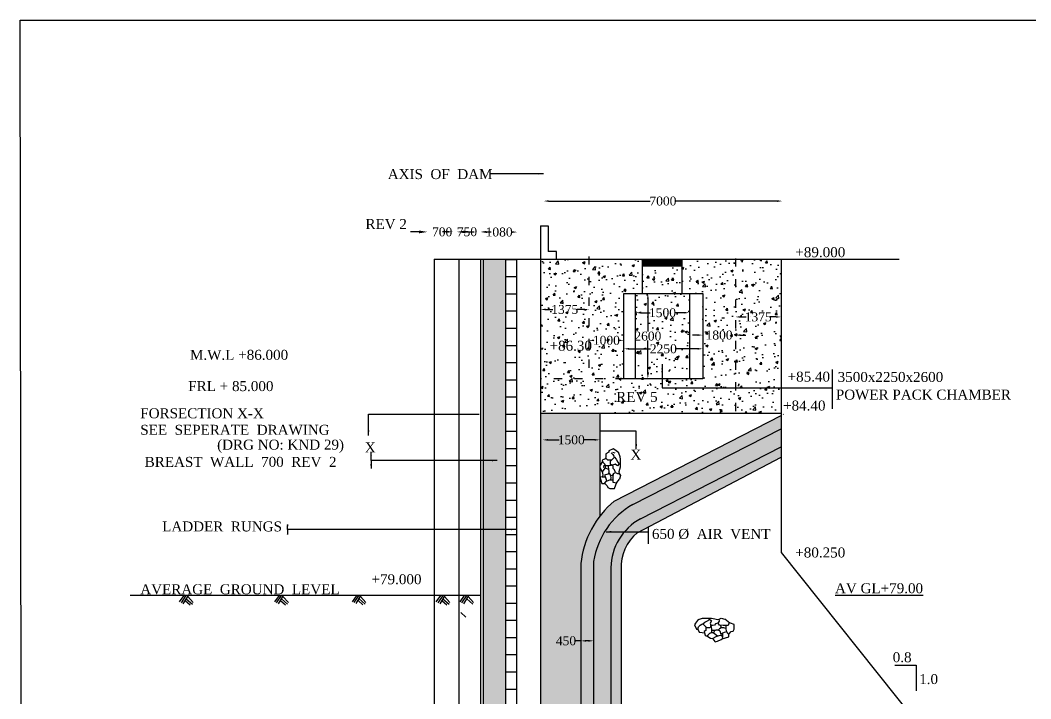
# Model space of a CAD drawing. Header units: millimetres. Extents: x 2343 to 98395, y -428 to 60462.
# Drawn here: x 2343 to 31739, y 40716 to 60462 of the extents above; entities that cross this region are included whole.
import ezdxf

# ---------------------------------------------------------------- set-up
doc = ezdxf.new("R2010")
doc.units = ezdxf.units.MM
doc.header["$MEASUREMENT"] = 0
doc.header["$PDMODE"] = 66
doc.header["$PDSIZE"] = 170
doc.linetypes.add('ACAD_ISO03W100', pattern=[30, 12, -18])
for name, color, linetype in [('DIM', 5, 'Continuous'), ('DOT LINE', 3, 'ACAD_ISO03W100'), ('DWG. LINE', 1, 'Continuous'), ('HATCH', 2, 'Continuous'), ('TEXT', 7, 'Continuous')]:
    doc.layers.add(name, color=color, linetype=linetype)
doc.layers.add('TITLE', color=7, linetype='Continuous', lineweight=30)
doc.styles.get("Standard").update_dxf_attribs({"font": 'times.ttf', "height": 260})
doc.dimstyles.get("Standard").update_dxf_attribs({"dimtxt": 260, "dimasz": 150, "dimexe": 0.18, "dimexo": 0.0625, "dimgap": 0.09, "dimtad": 0, "dimtih": 1, "dimtoh": 1, "dimdec": 1, "dimzin": 0, "dimdsep": 46, "dimtxsty": 'Standard', "dimcen": 0.09, "dimse1": 1, "dimse2": 1, "dimclrd": 5, "dimclre": 5, "dimclrt": 4, "dimadec": 0, "dimazin": 0, "dimtfac": 1, "dimtdec": 1, "dimtofl": 0, "dimtmove": 0, "dimatfit": 3, "dimfxl": 0, "dimtolj": 1, "dimtzin": 0, "dimarcsym": 0})
pattern_1 = [(50, (0, 0), (717.26, -62.752), [75, -825]), (355, (0, 0), (-138.751, 752.192), [60, -660]), (100.4514, (59.8, -5.2), (578.509, 689.4395), [63.74, -701.142]), (46.1842, (0, 200), (1067.241, -165.519), [112.5, -1237.5]), (96.6356, (88.9, 186.2), (934.663, 974.118), [95.61, -1051.713]), (351.1842, (0, 200), (934.662, 974.119), [90, -990]), (21, (100, 150), (596.907, -402.619), [75, -825]), (326, (100, 150), (243.315, 725.15), [60, -660]), (71.4514, (149.74, 116.45), (840.223, 322.5305), [63.74, -701.142]), (37.5, (0, 0), (12.1599, 332.8939), [0, -652, 0, -670, 0, -662.5]), (7.5, (0, 0), (263.0695, 394.4117), [0, -382, 0, -637, 0, -252.5]), (327.5, (-223, 0), (533.8224, -22.5549), [0, -250, 0, -780, 0, -1035]), (317.5, (-323, 0), (583.186, 100.105), [0, -325, 0, -518, 0, -735])]

# ---------------------------------------------------------------- blocks, each defined once
blk = doc.blocks.new('*D3')
at = {"layer": 'Defpoints', "color": 0}
for p in [(15747, 54307), (15747, 54297), (16801, 54307)]:
    blk.add_point(p, dxfattribs=at)
at = {"layer": 'DIM', "color": 5, "lineweight": -2}
for p, q in [((15897, 54297), (15919, 54297)), ((16651, 54297), (16629, 54297))]:
    blk.add_line(p, q, dxfattribs=at)
at = {"layer": 'DIM', "color": 5}
for points in [[(15897, 54322), (15897, 54272), (15747, 54297)], [(16651, 54322), (16651, 54272), (16801, 54297)]]:
    blk.add_solid(points, dxfattribs=at)
at = {"layer": 'DIM', "color": 4, "insert": (16274, 54297), "char_height": 260, "attachment_point": 5}
blk.add_mtext('\\A1;1080', dxfattribs=at)
blk = doc.blocks.new('*D4')
at = {"layer": 'Defpoints', "color": 0}
for p in [(14928, 54305), (14928, 54297), (15747, 54297)]:
    blk.add_point(p, dxfattribs=at)
at = {"layer": 'DIM', "color": 5, "lineweight": -2}
for p, q in [((14778, 54305), (14628, 54305)), ((15897, 54305), (16047, 54305))]:
    blk.add_line(p, q, dxfattribs=at)
at = {"layer": 'DIM', "color": 5}
for points in [[(14778, 54330), (14778, 54280), (14928, 54305)], [(15897, 54330), (15897, 54280), (15747, 54305)]]:
    blk.add_solid(points, dxfattribs=at)
at = {"layer": 'DIM', "color": 4, "insert": (15338, 54305), "char_height": 260, "attachment_point": 5}
blk.add_mtext('\\A1;750', dxfattribs=at)
blk = doc.blocks.new('*D5')
at = {"layer": 'Defpoints', "color": 0}
for p in [(14191, 54301), (14191, 54297), (15043, 54297)]:
    blk.add_point(p, dxfattribs=at)
at = {"layer": 'DIM', "color": 5, "lineweight": -2}
for p, q in [((13941, 54301), (13691, 54301)), ((15293, 54301), (15543, 54301))]:
    blk.add_line(p, q, dxfattribs=at)
at = {"layer": 'DIM', "color": 5}
for points in [[(13941, 54343), (13941, 54259), (14191, 54301)], [(15293, 54343), (15293, 54259), (15043, 54301)]]:
    blk.add_solid(points, dxfattribs=at)
at = {"layer": 'DIM', "color": 4, "insert": (14617, 54301), "char_height": 260, "attachment_point": 5}
blk.add_mtext('\\A1;700', dxfattribs=at)
blk = doc.blocks.new('*D13')
at = {"layer": 'Defpoints', "color": 0}
for p in [(17567, 55199), (24510, 55199), (24510, 55199)]:
    blk.add_point(p, dxfattribs=at)
at = {"layer": 'DIM', "color": 5, "lineweight": -2}
for p, q in [((17717, 55199), (20669, 55199)), ((24360, 55199), (21409, 55199))]:
    blk.add_line(p, q, dxfattribs=at)
at = {"layer": 'DIM', "color": 5}
for points in [[(17717, 55224), (17717, 55174), (17567, 55199)], [(24360, 55224), (24360, 55174), (24510, 55199)]]:
    blk.add_solid(points, dxfattribs=at)
at = {"layer": 'DIM', "color": 4, "insert": (21039, 55199), "char_height": 260, "attachment_point": 5}
blk.add_mtext('\\A1;7000', dxfattribs=at)
blk = doc.blocks.new('*D25')
at = {"layer": 'Defpoints', "color": 0}
for p in [(18648, 42402), (18648, 42402), (19023, 42402)]:
    blk.add_point(p, dxfattribs=at)
at = {"layer": 'DIM', "color": 5, "lineweight": -2}
for p, q in [((18648, 42402), (18498, 42402)), ((18873, 42402), (18798, 42402))]:
    blk.add_line(p, q, dxfattribs=at)
at = {"layer": 'DIM', "color": 5}
for points in [[(18798, 42427), (18798, 42377), (18648, 42402)], [(18873, 42427), (18873, 42377), (19023, 42402)]]:
    blk.add_solid(points, dxfattribs=at)
at = {"layer": 'DIM', "color": 4, "insert": (18219, 42402), "char_height": 260, "attachment_point": 5}
blk.add_mtext('\\A1;450', dxfattribs=at)
blk = doc.blocks.new('*D26')
at = {"layer": 'Defpoints', "color": 0}
for p in [(17542, 48250), (19203, 48250), (19203, 48250)]:
    blk.add_point(p, dxfattribs=at)
at = {"layer": 'DIM', "color": 5, "lineweight": -2}
for p, q in [((17692, 48250), (18018, 48250)), ((19053, 48250), (18727, 48250))]:
    blk.add_line(p, q, dxfattribs=at)
at = {"layer": 'DIM', "color": 5}
for points in [[(17692, 48275), (17692, 48225), (17542, 48250)], [(19053, 48275), (19053, 48225), (19203, 48250)]]:
    blk.add_solid(points, dxfattribs=at)
at = {"layer": 'DIM', "color": 4, "insert": (18372, 48250), "char_height": 260, "attachment_point": 5}
blk.add_mtext('\\A1;1500', dxfattribs=at)
blk = doc.blocks.new('*D27')
at = {"layer": 'Defpoints', "color": 0}
for p in [(17478, 52044), (18885, 52044), (18885, 52044)]:
    blk.add_point(p, dxfattribs=at)
at = {"layer": 'DIM', "color": 5, "lineweight": -2}
for p, q in [((17628, 52044), (17832, 52044)), ((18735, 52044), (18530, 52044))]:
    blk.add_line(p, q, dxfattribs=at)
at = {"layer": 'DIM', "color": 5}
for points in [[(17628, 52069), (17628, 52019), (17478, 52044)], [(18735, 52069), (18735, 52019), (18885, 52044)]]:
    blk.add_solid(points, dxfattribs=at)
at = {"layer": 'DIM', "color": 4, "insert": (18181, 52044), "char_height": 260, "attachment_point": 5}
blk.add_mtext('\\A1;1375', dxfattribs=at)
blk = doc.blocks.new('*D28')
at = {"layer": 'Defpoints', "color": 0}
for p in [(18885, 51146), (19903, 51146), (19903, 51146)]:
    blk.add_point(p, dxfattribs=at)
at = {"layer": 'DIM', "color": 5, "lineweight": -2}
for p, q in [((19035, 51146), (19039, 51146)), ((19753, 51146), (19749, 51146))]:
    blk.add_line(p, q, dxfattribs=at)
at = {"layer": 'DIM', "color": 5}
for points in [[(19035, 51171), (19035, 51121), (18885, 51146)], [(19753, 51171), (19753, 51121), (19903, 51146)]]:
    blk.add_solid(points, dxfattribs=at)
at = {"layer": 'DIM', "color": 4, "insert": (19394, 51146), "char_height": 260, "attachment_point": 5}
blk.add_mtext('\\A1;1000', dxfattribs=at)
blk = doc.blocks.new('*D29')
at = {"layer": 'Defpoints', "color": 0}
for p in [(20600, 52509), (20600, 50029), (20600, 50029)]:
    blk.add_point(p, dxfattribs=at)
at = {"layer": 'DIM', "color": 5, "lineweight": -2}
for p, q in [((20600, 52359), (20600, 51401)), ((20600, 50179), (20600, 51137))]:
    blk.add_line(p, q, dxfattribs=at)
at = {"layer": 'DIM', "color": 5}
for points in [[(20575, 52359), (20625, 52359), (20600, 52509)], [(20575, 50179), (20625, 50179), (20600, 50029)]]:
    blk.add_solid(points, dxfattribs=at)
at = {"layer": 'DIM', "color": 4, "insert": (20600, 51269), "char_height": 260, "attachment_point": 5}
blk.add_mtext('\\A1;2600', dxfattribs=at)
blk = doc.blocks.new('*D30')
at = {"layer": 'Defpoints', "color": 0}
for p in [(19903, 50900), (22198, 50900), (22198, 50900)]:
    blk.add_point(p, dxfattribs=at)
at = {"layer": 'DIM', "color": 5, "lineweight": -2}
for p, q in [((20053, 50900), (20678, 50900)), ((22048, 50900), (21424, 50900))]:
    blk.add_line(p, q, dxfattribs=at)
at = {"layer": 'DIM', "color": 5}
for points in [[(20053, 50925), (20053, 50875), (19903, 50900)], [(22048, 50925), (22048, 50875), (22198, 50900)]]:
    blk.add_solid(points, dxfattribs=at)
at = {"layer": 'DIM', "color": 4, "insert": (21051, 50900), "char_height": 260, "attachment_point": 5}
blk.add_mtext('\\A1;2250', dxfattribs=at)
blk = doc.blocks.new('*D31')
at = {"layer": 'Defpoints', "color": 0}
for p in [(20243, 51950), (21808, 51950), (21808, 51950)]:
    blk.add_point(p, dxfattribs=at)
at = {"layer": 'DIM', "color": 5, "lineweight": -2}
for p, q in [((20393, 51950), (20671, 51950)), ((21658, 51950), (21380, 51950))]:
    blk.add_line(p, q, dxfattribs=at)
at = {"layer": 'DIM', "color": 5}
for points in [[(20393, 51975), (20393, 51925), (20243, 51950)], [(21658, 51975), (21658, 51925), (21808, 51950)]]:
    blk.add_solid(points, dxfattribs=at)
at = {"layer": 'DIM', "color": 4, "insert": (21026, 51950), "char_height": 260, "attachment_point": 5}
blk.add_mtext('\\A1;1500', dxfattribs=at)
blk = doc.blocks.new('*D32')
at = {"layer": 'Defpoints', "color": 0}
for p in [(22198, 51299), (23146, 51299), (23146, 51299)]:
    blk.add_point(p, dxfattribs=at)
at = {"layer": 'DIM', "color": 5, "lineweight": -2}
for p, q in [((22048, 51299), (21898, 51299)), ((23296, 51299), (23446, 51299))]:
    blk.add_line(p, q, dxfattribs=at)
at = {"layer": 'DIM', "color": 5}
for points in [[(22048, 51324), (22048, 51274), (22198, 51299)], [(23296, 51324), (23296, 51274), (23146, 51299)]]:
    blk.add_solid(points, dxfattribs=at)
at = {"layer": 'DIM', "color": 4, "insert": (22672, 51299), "char_height": 260, "attachment_point": 5}
blk.add_mtext('\\A1;1800', dxfattribs=at)
blk = doc.blocks.new('*D33')
at = {"layer": 'Defpoints', "color": 0}
for p in [(23146, 51827), (24473, 51827), (24473, 51827)]:
    blk.add_point(p, dxfattribs=at)
at = {"layer": 'DIM', "color": 5, "lineweight": -2}
for p, q in [((23296, 51827), (23461, 51827)), ((24323, 51827), (24158, 51827))]:
    blk.add_line(p, q, dxfattribs=at)
at = {"layer": 'DIM', "color": 5}
for points in [[(23296, 51852), (23296, 51802), (23146, 51827)], [(24323, 51852), (24323, 51802), (24473, 51827)]]:
    blk.add_solid(points, dxfattribs=at)
at = {"layer": 'DIM', "color": 4, "insert": (23810, 51827), "char_height": 260, "attachment_point": 5}
blk.add_mtext('\\A1;1375', dxfattribs=at)

msp = doc.modelspace()

# ---------------------------------------------------------------- hatches: boundary and pattern name
at = {"layer": 'HATCH'}
h = msp.add_hatch(dxfattribs=at)
h.set_pattern_fill('AR-CONC', color=256, scale=100, style=0)
h.set_pattern_definition(pattern_1)
h.paths.add_polyline_path([(16455.88, 53503.62), (15805.58, 53503.62), (15805.58, 30578.67), (16455.88, 30578.67), (16455.88, 31322.48), (16126.68, 31322.48), (16126.68, 31952.95), (16455.88, 31952.95)])
h = msp.add_hatch(dxfattribs=at)
h.set_pattern_fill('ACAD_ISO06W100', color=256, scale=100, style=0)
h.set_pattern_definition([(0, (0, 0), (0, 500), [2400, -300, 50, -300, 50, -650]), (0, (0, 0), (0, 500), [-3400, 50, -300])])
h.paths.add_polyline_path([(16778.88, 53503.62), (16455.88, 53503.62), (16455.88, 30772.92), (16778.88, 30772.92)])
h = msp.add_hatch(dxfattribs=at)
h.set_pattern_fill('AR-CONC', color=256, scale=100, style=0)
h.set_pattern_definition(pattern_1)
h.paths.add_polyline_path([(18884.86, 53503.62), (17477.82, 53503.62), (17477.82, 50029.01), (18884.86, 50029.01)])
h.paths.add_polyline_path([(17767.58, 52242), (18595.1, 52242), (18595.1, 51846.75), (17767.58, 51846.75)], flags=24)
h.paths.add_polyline_path([(17666.29, 50763.79), (19020.6, 50763.79), (19020.6, 51207.2), (17666.29, 51207.2)], flags=9)
h = msp.add_hatch(dxfattribs=at)
h.set_pattern_fill('AR-CONC', color=256, scale=100, style=0)
h.set_pattern_definition(pattern_1)
h.paths.add_polyline_path([(23145.55, 53503.62), (21592.02, 53503.62), (21592.02, 52508.91), (22198.46, 52508.91), (22198.46, 50029.01), (19903.05, 50029.01), (17477.82, 50029.01), (17477.82, 49028.99), (23145.55, 49028.99)])
h.paths.add_polyline_path([(22252.43, 51496.47), (23091.58, 51496.47), (23091.58, 51101.97), (22252.43, 51101.97)], flags=24)
h.paths.add_polyline_path([(19605.83, 49276.71), (20930.1, 49276.71), (20930.1, 49712.27), (19605.83, 49712.27)], flags=24)
h = msp.add_hatch(dxfattribs=at)
h.set_pattern_fill('AR-CONC', color=256, scale=100, style=0)
h.set_pattern_definition(pattern_1)
h.paths.add_polyline_path([(20432.04, 53503.62), (18884.86, 53503.62), (18884.86, 50029.01), (19903.05, 50029.01), (19903.05, 52508.91), (20432.04, 52508.91)])
h.paths.add_polyline_path([(18974.39, 51343.75), (19813.53, 51343.75), (19813.53, 50949.25), (18974.39, 50949.25)], flags=24)
h.paths.add_polyline_path([(17666.29, 50763.79), (19020.6, 50763.79), (19020.6, 51207.2), (17666.29, 51207.2)], flags=9)
h = msp.add_hatch(dxfattribs=at)
h.set_pattern_fill('ANSI31', color=256, scale=193.58, style=0)
h.paths.add_polyline_path([(21592.02, 53503.62), (20432.04, 53503.62), (20432.04, 53311.16), (21592.02, 53311.16)])
h = msp.add_hatch(dxfattribs=at)
h.set_pattern_fill('AR-CONC', color=256, scale=100, style=0)
h.set_pattern_definition(pattern_1)
h.paths.add_polyline_path([(24473.47, 53503.62), (23145.55, 53503.62), (23145.55, 49028.99), (24473.47, 49028.99)])
h.paths.add_polyline_path([(23395.75, 52024.28), (24223.27, 52024.28), (24223.27, 51629.03), (23395.75, 51629.03)], flags=24)
h = msp.add_hatch(dxfattribs=at)
h.set_pattern_fill('AR-CONC', color=256, scale=100, style=0)
h.set_pattern_definition(pattern_1)
h.paths.add_polyline_path([(21592.02, 53311.16), (20432.04, 53311.16), (20432.04, 52508.91), (21592.02, 52508.91)], flags=17)
h = msp.add_hatch(dxfattribs=at)
h.set_pattern_fill('AR-CONC', color=256, scale=100, style=0)
h.set_pattern_definition(pattern_1)
h.paths.add_polyline_path([(21808.29, 52508.91), (20242.72, 52508.91), (20242.72, 50029.01), (21808.29, 50029.01)])
h.paths.add_polyline_path([(20612.82, 51096.95), (21488.7, 51096.95), (21488.7, 50702.45), (20612.82, 50702.45)], flags=24)
h.paths.add_polyline_path([(20605.93, 52147.25), (21445.08, 52147.25), (21445.08, 51752.75), (20605.93, 51752.75)], flags=24)
h = msp.add_hatch(dxfattribs=at)
h.set_pattern_fill('AR-SAND', color=256, scale=100, style=0)
h.paths.add_polyline_path([(18647.59, 44649.47, -0.13691069), (19203.03, 46030.46), (19203.03, 49028.99), (17477.82, 49028.99), (17477.82, 37795.95), (18214.77, 37188.28), (18214.77, 31409.22), (17477.82, 31409.22), (17477.82, 29621.68), (18593.98, 29621.68, 0.0254714), (18647.59, 30074.65)])
h = msp.add_hatch(dxfattribs=at)
h.set_pattern_fill('AR-SAND', color=256, scale=100, style=0)
h.paths.add_polyline_path([(19023.42, 44712.48, -0.22853241), (20161.45, 46369.26), (24473.47, 48568.59), (24473.47, 48963.3), (19624.98, 46470.17, 0.19356321), (18647.59, 44649.47), (18647.59, 30074.65, -0.0254714), (18593.98, 29621.68), (18980.59, 29621.68, 0.02467652), (19023.42, 30067.98)])
h = msp.add_hatch(dxfattribs=at)
h.set_pattern_fill('AR-SAND', color=256, scale=100, style=0)
h.paths.add_polyline_path([(19524.16, 44534.18, -0.26892359), (20382.34, 45953.02), (24473.47, 48051.36), (24473.47, 48568.59), (20161.45, 46369.26, 0.22853241), (19023.42, 44712.48), (19023.42, 30067.98, -0.02467652), (18980.59, 29621.68), (19042.58, 29621.68), (19042.58, 29200.34), (19443.99, 29200.34, 0.02570383), (19524.16, 29680.24)])
h = msp.add_hatch(dxfattribs=at)
h.set_pattern_fill('AR-SAND', color=256, scale=100, style=0)
h.paths.add_polyline_path([(19823.99, 44489.21, -0.23360582), (20291.23, 45550), (24473.47, 47744.77), (24473.47, 48051.36), (20382.34, 45953.02, 0.26892359), (19524.16, 44534.18), (19524.16, 29680.24, -0.02570383), (19443.99, 29200.34), (19768.77, 29200.34, 0.03558157), (19823.99, 29812.3)])
at = {"layer": 'TEXT'}
h = msp.add_hatch(dxfattribs=at)
h.set_pattern_fill('ACAD_ISO06W100', color=256, scale=150, style=0)
h.set_pattern_definition([(0, (0, 0), (0, 750), [3600, -450, 75, -450, 75, -975]), (0, (0, 0), (0, 750), [-5100, 75, -450])])
h.paths.add_polyline_path([(16778.88, 53503.62), (16455.88, 53503.62), (16455.88, 30273.36), (15729.21, 30273.36), (15729.21, 28316.87), (16778.88, 28316.87), (16778.88, 30365.71)])

# ---------------------------------------------------------------- linework, layer by layer
at = {"layer": 'DIM'}
for p, q in [((25959.32, 50299.35), (25959.32, 49153.86)), ((20612.39, 45718.54), (20612.39, 45224.27))]:
    msp.add_line(p, q, dxfattribs=at)
at = {"layer": 'DOT LINE', "ltscale": 20}
for p, q in [((18884.86, 53590.23), (18884.86, 50029.01)), ((23145.55, 53530.23), (23145.55, 49028.99)), ((19903.05, 50029.01), (17477.82, 50029.01))]:
    msp.add_line(p, q, dxfattribs=at)
at = {"layer": 'DWG. LINE'}
for p, q in [((17477.82, 54479.39), (17704.85, 54479.39)), ((17477.82, 54479.39), (17477.82, 16891.51)), ((17704.85, 54479.39), (17704.85, 53735.76)), ((14388.57, 53503.62), (14388.57, 30618.81)), ((14388.57, 53503.62), (24473.47, 53503.62)), ((15108.61, 30248.49), (15108.61, 53503.62)), ((17942.75, 53735.76), (17704.85, 53735.76)), ((17942.75, 53499.88), (17942.75, 53735.76)), ((20432.04, 53503.62), (20432.04, 52508.91)), ((21592.02, 53503.62), (21592.02, 52508.91)), ((24473.47, 53503.62), (24473.47, 48051.36)), ((24473.47, 53503.62), (27909.92, 53503.62)), ((15729.21, 53499.88), (15729.21, 30273.36)), ((15805.58, 53499.88), (15805.58, 30578.67)), ((16455.88, 53499.88), (16455.88, 30273.36)), ((16778.88, 53499.88), (16778.88, 29561.32)), ((20432.04, 53311.16), (21592.02, 53311.16)), ((17477.82, 49028.99), (24473.47, 49028.99)), ((19203.03, 49028.99), (19203.03, 46030.46)), ((19624.98, 46470.17), (24473.47, 48963.3)), ((24550.57, 49002.94), (24533.87, 48987.15)), ((20161.45, 46369.26), (24473.47, 48568.59)), ((20382.34, 45953.02), (24473.47, 48051.36)), ((24473.47, 48051.36), (24473.47, 44976.27)), ((20291.23, 45550), (24473.47, 47744.77)), ((19023.42, 44712.48), (19023.42, 30062.09)), ((24473.47, 44976.27), (37408.09, 28772.92)), ((18647.59, 44649.47), (18647.59, 30074.65)), ((19524.16, 44534.18), (19524.16, 29680.24)), ((19823.99, 44489.21), (19823.99, 29812.3)), ((15729.21, 43725.77), (5538.49, 43725.77)), ((27789.2, 41693.29), (28400.26, 41693.29)), ((28400.26, 41693.29), (28400.26, 40945.08))]:
    msp.add_line(p, q, dxfattribs=at)
msp.add_lwpolyline([(19903.05, 52508.91), (22198.46, 52508.91), (22198.46, 50029.01), (19903.05, 50029.01)], close=True, dxfattribs=at)
for points in [[(20242.72, 50029.01), (20242.72, 52508.91)], [(21808.29, 52508.91), (21808.29, 50029.01)]]:
    msp.add_lwpolyline(points, dxfattribs=at)
for centre, radius, start, end in [((21399.74, 44344.75), 2768.96, 129.862422, 173.681948), ((21310.19, 44360.96), 2313.63, 119.769391, 171.260898), ((21176.87, 44503.5), 1652.99, 118.728294, 178.936599), ((21130.89, 44546.86), 1308.18, 129.930326, 182.525636)]:
    msp.add_arc(centre, radius, start, end, dxfattribs=at)
at = {"layer": 'HATCH'}
for p, q in [((19590.81, 47986.96), (19462.04, 47928.36)), ((19462.04, 47928.36), (19466.8, 47890.87)), ((19639.12, 47960.66), (19590.81, 47986.96)), ((19752.56, 47875.1), (19639.12, 47960.66)), ((19279.24, 47623.7), (19209.38, 47517.75)), ((19291.82, 47669.18), (19274.88, 47646.15)), ((19274.88, 47646.15), (19279.24, 47623.7)), ((19363.78, 47696.17), (19291.82, 47669.18)), ((19373.65, 47765.49), (19363.78, 47696.17)), ((19397.45, 47702.7), (19363.78, 47696.17)), ((19381.53, 47845.96), (19373.65, 47765.49)), ((19466.8, 47890.87), (19381.53, 47845.96)), ((19433.9, 47658.72), (19397.45, 47702.7)), ((19540.81, 47661.57), (19433.9, 47658.72)), ((19512.21, 47609.44), (19514.73, 47635.19)), ((19514.73, 47635.19), (19589.7, 47711.03)), ((19534.14, 47870.06), (19580.21, 47826.34)), ((19572.94, 47890.87), (19640.28, 47870.06)), ((19580.21, 47826.34), (19613.64, 47775.87)), ((19589.7, 47711.03), (19627.28, 47745.31)), ((19613.64, 47775.87), (19620.73, 47739.33)), ((19627.28, 47745.31), (19675.48, 47692.46)), ((19675.48, 47692.46), (19727.41, 47599.12)), ((19749.63, 47877.31), (19788.6, 47763.65)), ((19788.6, 47763.65), (19790.76, 47682.17)), ((19790.76, 47682.17), (19798.66, 47555.56)), ((19252.46, 47364.97), (19210.03, 47446.29)), ((19286.82, 47279.2), (19252.46, 47364.97)), ((19300.89, 47594.19), (19272.24, 47613.08)), ((19272.56, 47314.8), (19338.07, 47402.56)), ((19350.25, 47547.35), (19300.89, 47594.19)), ((19315.52, 47517.75), (19314.58, 47458.79)), ((19314.58, 47458.79), (19316.17, 47446.29)), ((19338.07, 47402.56), (19365.81, 47445.03)), ((19364.61, 47489.94), (19350.25, 47547.35)), ((19390.17, 47493.84), (19357.43, 47518.65)), ((19359.59, 47435.51), (19440.82, 47398.87)), ((19365.81, 47445.03), (19364.61, 47489.94)), ((19425.44, 47494.77), (19390.17, 47493.84)), ((19470.31, 47495.97), (19425.44, 47494.77)), ((19440.82, 47398.87), (19464.28, 47360.97)), ((19447.88, 47495.37), (19452.55, 47379.92)), ((19464.28, 47360.97), (19466.08, 47293.61)), ((19540.75, 47501.05), (19470.31, 47495.97)), ((19514.17, 47535.66), (19512.21, 47609.44)), ((19585.21, 47518.29), (19514.17, 47535.66)), ((19585.21, 47518.29), (19540.75, 47501.05)), ((19652.01, 47539.33), (19585.21, 47518.29)), ((19586.57, 47466.96), (19585.21, 47518.29)), ((19591.23, 47412.51), (19586.57, 47466.96)), ((19630.55, 47381.45), (19591.23, 47412.51)), ((19655.04, 47305.06), (19630.55, 47381.45)), ((19714.11, 47496.04), (19652.01, 47539.33)), ((19761.08, 47555.07), (19714.11, 47496.04)), ((19727.41, 47599.12), (19761.08, 47555.07)), ((19790.06, 47453.42), (19759.7, 47318.99)), ((19797.78, 47503.45), (19790.06, 47453.42)), ((19798.66, 47555.56), (19797.78, 47503.45)), ((19203.03, 47176.31), (19262.62, 46983.21)), ((19273.69, 47169.7), (19203.03, 47176.31)), ((19273.69, 47169.7), (19298.06, 47218.51)), ((19363.54, 47168.88), (19273.69, 47169.7)), ((19298.06, 47218.51), (19286.82, 47279.2)), ((19431.84, 47254.17), (19336.44, 47222.74)), ((19336.44, 47222.74), (19363.54, 47168.88)), ((19384.05, 47121.28), (19363.54, 47168.88)), ((19411.57, 47051.38), (19370.58, 47024.61)), ((19407.35, 47048.62), (19384.05, 47121.28)), ((19484.71, 47075.8), (19411.57, 47051.38)), ((19466.08, 47293.61), (19431.84, 47254.17)), ((19495.7, 47265.5), (19464.89, 47292.24)), ((19590.41, 47081.82), (19484.71, 47075.8)), ((19525.83, 47218.15), (19495.7, 47265.5)), ((19507.01, 47077.07), (19528.13, 47131.53)), ((19525.83, 47218.15), (19561.09, 47219.09)), ((19528.13, 47131.53), (19525.83, 47218.15)), ((19561.09, 47219.09), (19599.66, 47252.54)), ((19588.44, 47155.61), (19601.48, 47268.32)), ((19590.41, 47081.82), (19588.44, 47155.61)), ((19592.37, 47008.04), (19590.41, 47081.82)), ((19601.48, 47268.32), (19655.04, 47305.06)), ((19655.04, 47305.06), (19716.97, 47268.18)), ((19698.07, 47014.06), (19772.94, 47109.15)), ((19716.97, 47268.18), (19768.52, 47275.31)), ((19759.7, 47318.99), (19768.52, 47275.31)), ((19768.52, 47275.31), (19803.11, 47218.23)), ((19803.11, 47218.23), (19772.94, 47109.15)), ((19262.62, 46983.21), (19345.96, 46985.43)), ((19370.58, 47024.61), (19333.08, 46985.09)), ((19345.96, 46985.43), (19418.37, 46916.73)), ((19418.37, 46916.73), (19438.97, 46865.91)), ((19438.97, 46865.91), (19491.02, 46838.41)), ((19491.02, 46838.41), (19625.83, 46835.57)), ((19686.9, 46987.62), (19592.37, 47008.04)), ((19625.83, 46835.57), (19667.89, 46942.63)), ((19667.89, 46942.63), (19698.07, 47014.06)), ((6979.78, 43534.9), (7114.67, 43726.45)), ((7032.14, 43511.65), (7174.67, 43726.45)), ((7087.41, 43482.58), (7235.4, 43726.45)), ((7143.82, 43575.53), (7288.13, 43447.7)), ((7173.79, 43624.93), (7352.12, 43468.05)), ((7215.41, 43693.51), (7375.4, 43517.46)), ((9746.79, 43534.9), (9881.68, 43726.45)), ((9799.15, 43511.65), (9941.68, 43726.45)), ((9854.42, 43482.58), (10002.41, 43726.45)), ((9910.83, 43575.53), (10055.14, 43447.7)), ((9940.8, 43624.93), (10119.14, 43468.05)), ((9982.43, 43693.51), (10142.41, 43517.46)), ((12005.15, 43537.85), (12140.04, 43729.39)), ((12057.51, 43514.59), (12200.04, 43729.39)), ((12112.78, 43485.53), (12260.77, 43729.39)), ((12169.19, 43578.48), (12313.5, 43450.64)), ((12199.16, 43627.87), (12377.49, 43470.99)), ((12240.78, 43696.46), (12400.76, 43520.41)), ((14446.78, 43534.23), (14581.67, 43725.77)), ((14499.14, 43510.98), (14641.67, 43725.77)), ((14554.41, 43481.91), (14702.4, 43725.77)), ((14610.82, 43574.86), (14755.13, 43447.03)), ((14640.79, 43624.25), (14819.13, 43467.37)), ((14682.42, 43692.84), (14842.4, 43516.79)), ((15135.73, 43534.23), (15270.62, 43725.77)), ((15188.09, 43510.98), (15330.62, 43725.77)), ((15243.36, 43481.91), (15391.35, 43725.77)), ((15329.74, 43624.25), (15508.07, 43467.37)), ((15371.36, 43692.84), (15531.34, 43516.79)), ((15161.55, 43222.18), (15305.86, 43094.35)), ((22077.69, 43028.91), (21989.15, 42917.79)), ((22075.41, 43026.04), (22190.07, 43061.97)), ((22190.07, 43061.97), (22271.57, 43061.97)), ((22204.11, 42900.22), (22258.21, 42947)), ((22258.21, 42947), (22352.91, 42996.43)), ((22271.57, 43061.97), (22398.35, 43066.49)), ((22352.91, 42996.43), (22397.84, 43028.91)), ((22397.84, 43028.91), (22455.6, 42980.39)), ((22398.35, 43066.49), (22450.42, 43064.23)), ((22455.6, 42980.39), (22410.67, 42919.46)), ((22410.67, 42919.46), (22429.93, 42852.12)), ((22450.42, 43064.23), (22500.23, 43055.18)), ((22500.23, 43055.18), (22633.8, 43021.25)), ((22633.8, 43021.25), (22677.7, 43028.91)), ((22644.94, 42916.26), (22683.45, 42977.19)), ((22677.7, 43028.91), (22735.68, 43061.97)), ((22683.45, 42977.19), (22677.7, 43028.91)), ((22735.68, 43061.97), (22843.91, 43028.91)), ((22936.98, 42951.53), (22843.91, 43028.91)), ((23007.58, 42919.46), (22936.98, 42951.53)), ((22963.12, 42939.66), (22940.19, 42845.71)), ((23113.48, 42874.57), (23007.58, 42919.46)), ((21989.15, 42917.79), (21961.57, 42870.19)), ((21961.57, 42870.19), (22016.72, 42739.91)), ((22016.72, 42739.91), (22054.33, 42743.67)), ((22054.33, 42743.67), (22076.92, 42810.43)), ((22054.33, 42743.67), (22096.95, 42657.24)), ((22076.92, 42810.43), (22121.85, 42855.33)), ((22096.95, 42657.24), (22177.18, 42647.22)), ((22121.85, 42855.33), (22173.19, 42887.4)), ((22173.19, 42887.4), (22209.91, 42893.51)), ((22177.18, 42647.22), (22246.21, 42635.5)), ((22237.38, 42861.74), (22204.11, 42900.22)), ((22311.19, 42784.78), (22237.38, 42861.74)), ((22285.52, 42704.61), (22240.59, 42669.33)), ((22240.59, 42669.33), (22246.21, 42635.5)), ((22246.21, 42635.5), (22271.29, 42562.85)), ((22285.52, 42811.55), (22285.52, 42704.61)), ((22336.86, 42781.57), (22311.19, 42784.78)), ((22410.67, 42781.57), (22336.86, 42781.57)), ((22452.39, 42630.85), (22394.63, 42618.03)), ((22429.93, 42852.12), (22410.67, 42781.57)), ((22449.18, 42656.51), (22423.51, 42624.44)), ((22481.28, 42852.12), (22429.93, 42852.12)), ((22429.93, 42852.12), (22445.97, 42807.23)), ((22445.97, 42807.23), (22449.18, 42736.68)), ((22449.18, 42736.68), (22449.18, 42691.78)), ((22449.18, 42714.23), (22564.71, 42715.83)), ((22449.18, 42691.78), (22449.18, 42656.51)), ((22497.32, 42630.85), (22452.39, 42630.85)), ((22535.83, 42855.33), (22481.28, 42852.12)), ((22539.04, 42601.99), (22497.32, 42630.85)), ((22506.67, 42624.38), (22545.46, 42704.61)), ((22567.92, 42893.81), (22535.83, 42855.33)), ((22545.46, 42704.61), (22583.97, 42727.06)), ((22644.94, 42916.26), (22567.92, 42893.81)), ((22583.97, 42727.06), (22651.36, 42727.06)), ((22680.24, 42861.74), (22644.94, 42916.26)), ((22651.36, 42727.06), (22689.87, 42691.78)), ((22680.24, 42755.92), (22652.69, 42725.84)), ((22792.56, 42845.71), (22680.24, 42861.74)), ((22728.38, 42784.78), (22680.24, 42755.92)), ((22689.87, 42691.78), (22718.75, 42595.58)), ((22728.38, 42820.05), (22695.97, 42859.5)), ((22728.38, 42784.78), (22728.38, 42820.05)), ((22815.03, 42784.78), (22728.38, 42784.78)), ((22821.45, 42640.47), (22773.31, 42621.23)), ((22866.38, 42845.71), (22792.56, 42845.71)), ((22868.91, 42762.21), (22815.03, 42784.78)), ((22894.7, 42661.83), (22821.45, 42640.47)), ((22940.19, 42845.71), (22866.38, 42845.71)), ((22866.38, 42845.71), (22869.58, 42739.88)), ((22869.58, 42739.88), (22892.05, 42666.13)), ((22892.05, 42666.13), (22917.72, 42624.44)), ((22956.23, 42598.79), (23026.83, 42669.33)), ((23026.83, 42669.33), (23078.18, 42688.58)), ((23078.18, 42688.58), (23107.06, 42739.88)), ((23107.06, 42739.88), (23113.48, 42874.57)), ((22271.29, 42562.85), (22293.85, 42545.31)), ((22293.85, 42545.31), (22316.41, 42549.07)), ((22316.41, 42549.07), (22420.46, 42476.42)), ((22346.49, 42569.92), (22326.84, 42541.79)), ((22394.63, 42618.03), (22346.49, 42569.92)), ((22420.46, 42476.42), (22479.38, 42473.91)), ((22479.38, 42473.91), (22491.92, 42475.16)), ((22574.34, 42515.41), (22491.92, 42475.16)), ((22491.92, 42475.16), (22509.65, 42429.66)), ((22509.65, 42429.66), (22556.03, 42373.29)), ((22625.03, 42534.17), (22539.04, 42601.99)), ((22556.03, 42373.29), (22623.73, 42392.08)), ((22660.99, 42547.48), (22574.34, 42515.41)), ((22623.73, 42392.08), (22734.04, 42437.18)), ((22721.96, 42557.1), (22660.99, 42547.48)), ((22718.75, 42595.58), (22773.31, 42621.23)), ((22770.1, 42531.44), (22721.96, 42557.1)), ((22734.04, 42437.18), (22761.62, 42460.98)), ((22770.1, 42531.44), (22761.62, 42460.98)), ((22761.62, 42460.98), (22956.23, 42515.41)), ((22773.31, 42621.23), (22770.1, 42531.44)), ((22917.72, 42624.44), (22956.23, 42585.9)), ((22956.23, 42515.41), (22956.23, 42598.79))]:
    msp.add_line(p, q, dxfattribs=at)
at = {"layer": 'TITLE'}
for p, q in [((2342.78, 60461.84), (98328.11, 60461.84)), ((2433.26, -427.72), (2342.78, 60461.84))]:
    msp.add_line(p, q, dxfattribs=at)

# ---------------------------------------------------------------- texts
at = {"layer": 'TEXT'}
for s, height, p in [('AXIS  OF  DAM', 290.3739, (13034.18, 55839.15)), ('REV 2', 290.374, (12385.35, 54386.65)), ('+89.000', 290.374, (24890.25, 53566.46)), ('M.W.L +86.000', 290.3739, (7282.78, 50579.71)), ('+86.30', 290.374, (17740.19, 50843.55)), ('+85.40', 290.374, (24665.69, 49944.91)), ('3500x2250x2600', 290.3739, (26122.21, 49935.46)), ('FRL + 85.000', 290.3739, (7232.3, 49669.48)), ('POWER PACK CHAMBER', 290.3739, (26069.01, 49421.57)), ('REV 5', 290.374, (19678.43, 49355.79)), ('+84.40', 290.374, (24533.27, 49103.78)), ('FORSECTION X-X', 290.3739, (5835.64, 48878.56)), ('SEE  SEPERATE  DRAWING', 290.3739, (5835.64, 48397.93)), ('(DRG NO: KND 29)', 290.3739, (8070.19, 47966.05)), ('X', 290.37, (12367.62, 47885.75)), ('X', 290.37, (20092.8, 47673.94)), ('BREAST  WALL  700  REV  2', 290.3739, (5963.92, 47464.79)), ('LADDER  RUNGS', 290.3739, (6472.46, 45586.18)), ('650 %%C  AIR  VENT', 290.3739, (20718.08, 45368.61)), ('+80.250', 290.374, (24888.55, 44828.12)), ('+79.000', 290.374, (12562.24, 44050.09)), ('AVERAGE  GROUND  LEVEL', 290.3739, (5835.64, 43758.04)), ('%%UAV GL+79.00', 290.3739, (26044.22, 43787.66)), ('0.8', 290.374, (27722.86, 41780.58)), ('1.0', 290.374, (28493.3, 41144.6))]:
    msp.add_text(s, height=height, dxfattribs=at).set_placement(p)

# ---------------------------------------------------------------- dimensions: what is measured, and where the dimension line sits
at = {"layer": 'DIM'}
for p1, p2, distance, text, picture, middle in [((17567.44, 55199.42), (24509.92, 55199.42), 0, '7000', '*D13', (21038.68, 55199.42)), ((15747.41, 54297.36), (14927.86, 54297.36), -8.1, '750', '*D4', (15337.64, 54305.45)), ((16800.55, 54307.01), (15747.41, 54307.01), 9.65, '1080', '*D3', (16273.98, 54297.36)), ((20599.91, 52508.91), (20599.91, 50029.01), 0, '2600', '*D29', (20599.91, 51268.96)), ((17477.82, 52044.37), (18884.86, 52044.37), 0, '1375', '*D27', (18181.34, 52044.37)), ((20242.72, 51950), (21808.29, 51950), 0, '1500', '*D31', (21025.51, 51950)), ((23145.55, 51826.66), (24473.47, 51826.66), 0, '1375', '*D33', (23809.51, 51826.66)), ((22198.46, 51299.22), (23145.55, 51299.22), 0, '1800', '*D32', (22672.01, 51299.22)), ((18884.86, 51146.5), (19903.05, 51146.5), 0, '1000', '*D28', (19393.96, 51146.5)), ((19903.05, 50899.7), (22198.46, 50899.7), 0, '2250', '*D30', (21050.76, 50899.7)), ((17541.66, 48250.07), (19203.03, 48250.07), 0, '1500', '*D26', (18372.34, 48250.07)), ((19023.42, 42401.76), (18647.59, 42401.76), 0, '450', '*D25', (18219.42, 42401.76))]:
    dim = msp.add_aligned_dim(p1=p1, p2=p2, distance=distance, text=text, dimstyle='Standard', dxfattribs=at)
    dim.commit()
    dim.dimension.update_dxf_attribs({"geometry": picture, "text_midpoint": middle})
dim = msp.add_aligned_dim(p1=(15043.37, 54297.36), p2=(14190.86, 54297.36), distance=-3.74, text='700', dimstyle='Standard', override={"dimasz": 250}, dxfattribs=at)
dim.commit()
dim.dimension.update_dxf_attribs({"geometry": '*D5', "text_midpoint": (14617.11, 54301.1)})

# ---------------------------------------------------------------- leaders
for points in [[(17567.89, 55995.42), (16013.89, 55995.42)], [(21017.23, 50457.05), (21017.23, 49764.59), (25959.32, 49764.59)], [(12475.3, 48381.81), (12475.3, 49000.2), (15697.27, 49000.2)], [(20264.24, 47979.64), (20264.24, 48503.15), (19203.03, 48503.15)], [(12548.71, 47650.42), (12548.71, 47905.57)], [(12548.71, 47650.42), (12548.71, 47419.46)], [(16214.63, 47650.42), (12548.71, 47650.42)], [(10122.09, 45643.48), (10122.09, 45756.32)], [(10122.09, 45643.48), (10122.09, 45512.69)], [(16778.88, 45643.48), (10122.09, 45643.48)], [(19388.68, 45576.91), (20608.67, 45576.91)]]:
    msp.add_leader(points, dimstyle='Standard', override={"dimgap": 0.09, "dimtad": 0}, dxfattribs=at)

doc.saveas('drawing.dxf')
